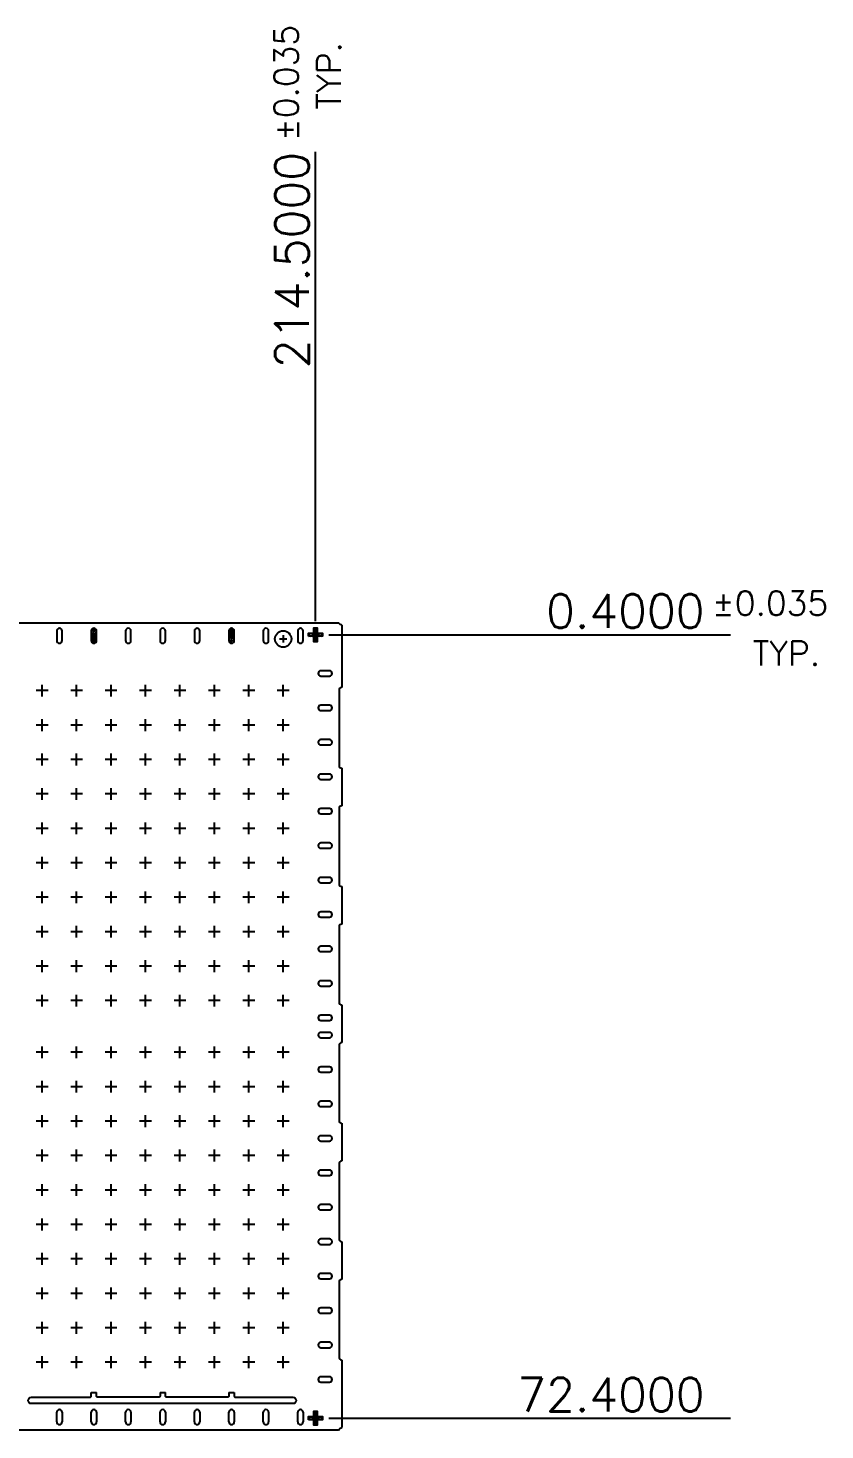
# Model space of a CAD drawing. Extents: x 823 to 1091, y 12 to 388.
# Drawn here: x 1030.5 to 1089.8, y 83.9 to 188.1 of the extents above; entities that cross this region are included whole.
import ezdxf
from ezdxf.enums import TextEntityAlignment as Align
from ezdxf.lldxf.tags import DXFTag

# ---------------------------------------------------------------- set-up
doc = ezdxf.new("R2010")
doc.units = 0
doc.header["$LTSCALE"] = 8
doc.header["$MEASUREMENT"] = 0
for name, color, linetype in [('CEN', 3, 'CENTER'), ('COIN-LINE', 4, 'Continuous'), ('DIM', 7, 'Continuous'), ('LF-LINE', 1, 'Continuous'), ('PKG-OUT', 3, 'HIDDEN')]:
    doc.layers.add(name, color=color, linetype=linetype)
doc.styles.add('SIMPLEX', font='SIMPLEX.shx', dxfattribs={"height": 3})
tags = doc.linetypes.add('CENTER', pattern=[2, 1.25, -0.25, 0.25, -0.25]).pattern_tags.tags
tags[10:11] = [DXFTag(74, 4), DXFTag(75, 0), DXFTag(340, '0'), DXFTag(46, 1.0), DXFTag(50, 0.0), DXFTag(44, 0.0), DXFTag(45, 0.0)]
tags[8:9] = [DXFTag(74, 4), DXFTag(75, 0), DXFTag(340, '0'), DXFTag(46, 1.0), DXFTag(50, 0.0), DXFTag(44, 0.0), DXFTag(45, 0.0)]
tags[6:7] = [DXFTag(74, 4), DXFTag(75, 0), DXFTag(340, '0'), DXFTag(46, 1.0), DXFTag(50, 0.0), DXFTag(44, 0.0), DXFTag(45, 0.0)]
tags[4:5] = [DXFTag(74, 4), DXFTag(75, 0), DXFTag(340, '0'), DXFTag(46, 1.0), DXFTag(50, 0.0), DXFTag(44, 0.0), DXFTag(45, 0.0)]
tags = doc.linetypes.add('HIDDEN', pattern=[0.375, 0.25, -0.125]).pattern_tags.tags
tags[6:7] = [DXFTag(74, 4), DXFTag(75, 0), DXFTag(340, '0'), DXFTag(46, 1.0), DXFTag(50, 0.0), DXFTag(44, 0.0), DXFTag(45, 0.0)]
tags[4:5] = [DXFTag(74, 4), DXFTag(75, 0), DXFTag(340, '0'), DXFTag(46, 1.0), DXFTag(50, 0.0), DXFTag(44, 0.0), DXFTag(45, 0.0)]

# ---------------------------------------------------------------- blocks, each defined once
blk = doc.blocks.new('SH4')
at = {"layer": 'CEN'}
h = blk.add_hatch(dxfattribs=at)
h.set_pattern_fill('ANSI31', color=256, scale=0.347826, style=0)
h.set_pattern_definition([(45, (1010.020093, 19.64322), (-0.030743773, 0.030743773), [])])
h.paths.add_polyline_path([(1046.34, -249.13), (1046.74, -249.13), (1046.74, -249.53), (1046.98, -249.53), (1046.98, -249.13), (1047.38, -249.13), (1047.38, -248.89), (1046.98, -248.89), (1046.98, -248.49), (1046.74, -248.49), (1046.74, -248.89), (1046.34, -248.89)])
h.paths.add_polyline_path([(1046.94, -249.09), (1046.94, -249.49), (1046.78, -249.49), (1046.78, -249.09), (1046.38, -249.09), (1046.38, -248.93), (1046.78, -248.93), (1046.78, -248.53), (1046.94, -248.53), (1046.94, -248.93), (1047.34, -248.93), (1047.34, -249.09)], flags=16)
h = blk.add_hatch(dxfattribs=at)
h.set_pattern_fill('ANSI31', color=256, scale=0.347826, style=0)
h.set_pattern_definition([(45, (1010.020093, -38.59678), (-0.030743773, 0.030743773), [])])
h.paths.add_polyline_path([(1046.34, -307.37), (1046.74, -307.37), (1046.74, -307.77), (1046.98, -307.77), (1046.98, -307.37), (1047.38, -307.37), (1047.38, -307.13), (1046.98, -307.13), (1046.98, -306.73), (1046.74, -306.73), (1046.74, -307.13), (1046.34, -307.13)])
h.paths.add_polyline_path([(1046.94, -307.33), (1046.94, -307.73), (1046.78, -307.73), (1046.78, -307.33), (1046.38, -307.33), (1046.38, -307.17), (1046.78, -307.17), (1046.78, -306.77), (1046.94, -306.77), (1046.94, -307.17), (1047.34, -307.17), (1047.34, -307.33)], flags=16)
at = {"layer": 'PKG-OUT'}
h = blk.add_hatch(dxfattribs=at)
h.set_pattern_fill('ANSI31', color=256, style=0)
h.paths.add_polyline_path([(1030.58, -248.73, 1), (1030.18, -248.73), (1030.18, -249.45, 1), (1030.58, -249.45)])
h.paths.add_polyline_path([(1040.82, -248.73, 1), (1040.42, -248.73), (1040.42, -249.45, 1), (1040.82, -249.45)])
at = {"layer": 'CEN'}
for p, q in [((1044.46, -249.05), (1044.46, -249.6)), ((1047.15, -249.01), (1046.58, -249.01)), ((1046.86, -249.25), (1046.86, -248.77)), ((1044.19, -249.33), (1044.74, -249.33)), ((1047.15, -307.25), (1046.58, -307.25)), ((1046.86, -307.01), (1046.86, -307.49))]:
    blk.add_line(p, q, dxfattribs=at)
at = {"layer": 'CEN', "ltscale": 0.01}
for p, q in [((1026.98, -253.17), (1026.1, -253.17)), ((1026.54, -253.61), (1026.54, -252.73)), ((1029.54, -253.17), (1028.66, -253.17)), ((1029.1, -253.61), (1029.1, -252.73)), ((1032.1, -253.17), (1031.22, -253.17)), ((1031.66, -253.61), (1031.66, -252.73)), ((1034.66, -253.17), (1033.78, -253.17)), ((1034.22, -253.61), (1034.22, -252.73)), ((1037.22, -253.17), (1036.34, -253.17)), ((1036.78, -253.61), (1036.78, -252.73)), ((1039.78, -253.17), (1038.9, -253.17)), ((1039.34, -253.61), (1039.34, -252.73)), ((1042.34, -253.17), (1041.46, -253.17)), ((1041.9, -253.61), (1041.9, -252.73)), ((1044.9, -253.17), (1044.02, -253.17)), ((1044.46, -253.61), (1044.46, -252.73)), ((1026.54, -256.17), (1026.54, -255.29)), ((1029.1, -256.17), (1029.1, -255.29)), ((1031.66, -256.17), (1031.66, -255.29)), ((1034.22, -256.17), (1034.22, -255.29)), ((1036.78, -256.17), (1036.78, -255.29)), ((1039.34, -256.17), (1039.34, -255.29)), ((1041.9, -256.17), (1041.9, -255.29)), ((1044.46, -256.17), (1044.46, -255.29)), ((1026.98, -255.73), (1026.1, -255.73)), ((1029.54, -255.73), (1028.66, -255.73)), ((1032.1, -255.73), (1031.22, -255.73)), ((1034.66, -255.73), (1033.78, -255.73)), ((1037.22, -255.73), (1036.34, -255.73)), ((1039.78, -255.73), (1038.9, -255.73)), ((1042.34, -255.73), (1041.46, -255.73)), ((1044.9, -255.73), (1044.02, -255.73)), ((1026.98, -258.29), (1026.1, -258.29)), ((1026.54, -258.73), (1026.54, -257.85)), ((1029.54, -258.29), (1028.66, -258.29)), ((1029.1, -258.73), (1029.1, -257.85)), ((1032.1, -258.29), (1031.22, -258.29)), ((1031.66, -258.73), (1031.66, -257.85)), ((1034.66, -258.29), (1033.78, -258.29)), ((1034.22, -258.73), (1034.22, -257.85)), ((1037.22, -258.29), (1036.34, -258.29)), ((1036.78, -258.73), (1036.78, -257.85)), ((1039.78, -258.29), (1038.9, -258.29)), ((1039.34, -258.73), (1039.34, -257.85)), ((1042.34, -258.29), (1041.46, -258.29)), ((1041.9, -258.73), (1041.9, -257.85)), ((1044.9, -258.29), (1044.02, -258.29)), ((1044.46, -258.73), (1044.46, -257.85)), ((1026.54, -261.29), (1026.54, -260.41)), ((1029.1, -261.29), (1029.1, -260.41)), ((1031.66, -261.29), (1031.66, -260.41)), ((1034.22, -261.29), (1034.22, -260.41)), ((1036.78, -261.29), (1036.78, -260.41)), ((1039.34, -261.29), (1039.34, -260.41)), ((1041.9, -261.29), (1041.9, -260.41)), ((1044.46, -261.29), (1044.46, -260.41)), ((1026.98, -260.85), (1026.1, -260.85)), ((1029.54, -260.85), (1028.66, -260.85)), ((1032.1, -260.85), (1031.22, -260.85)), ((1034.66, -260.85), (1033.78, -260.85)), ((1037.22, -260.85), (1036.34, -260.85)), ((1039.78, -260.85), (1038.9, -260.85)), ((1042.34, -260.85), (1041.46, -260.85)), ((1044.9, -260.85), (1044.02, -260.85)), ((1026.98, -263.41), (1026.1, -263.41)), ((1026.54, -263.85), (1026.54, -262.97)), ((1029.54, -263.41), (1028.66, -263.41)), ((1029.1, -263.85), (1029.1, -262.97)), ((1032.1, -263.41), (1031.22, -263.41)), ((1031.66, -263.85), (1031.66, -262.97)), ((1034.66, -263.41), (1033.78, -263.41)), ((1034.22, -263.85), (1034.22, -262.97)), ((1037.22, -263.41), (1036.34, -263.41)), ((1036.78, -263.85), (1036.78, -262.97)), ((1039.78, -263.41), (1038.9, -263.41)), ((1039.34, -263.85), (1039.34, -262.97)), ((1042.34, -263.41), (1041.46, -263.41)), ((1041.9, -263.85), (1041.9, -262.97)), ((1044.9, -263.41), (1044.02, -263.41)), ((1044.46, -263.85), (1044.46, -262.97)), ((1026.54, -266.41), (1026.54, -265.53)), ((1029.1, -266.41), (1029.1, -265.53)), ((1031.66, -266.41), (1031.66, -265.53)), ((1034.22, -266.41), (1034.22, -265.53)), ((1036.78, -266.41), (1036.78, -265.53)), ((1039.34, -266.41), (1039.34, -265.53)), ((1041.9, -266.41), (1041.9, -265.53)), ((1044.46, -266.41), (1044.46, -265.53)), ((1026.98, -265.97), (1026.1, -265.97)), ((1029.54, -265.97), (1028.66, -265.97)), ((1032.1, -265.97), (1031.22, -265.97)), ((1034.66, -265.97), (1033.78, -265.97)), ((1037.22, -265.97), (1036.34, -265.97)), ((1039.78, -265.97), (1038.9, -265.97)), ((1042.34, -265.97), (1041.46, -265.97)), ((1044.9, -265.97), (1044.02, -265.97)), ((1026.98, -268.53), (1026.1, -268.53)), ((1026.54, -268.97), (1026.54, -268.09)), ((1029.54, -268.53), (1028.66, -268.53)), ((1029.1, -268.97), (1029.1, -268.09)), ((1032.1, -268.53), (1031.22, -268.53)), ((1031.66, -268.97), (1031.66, -268.09)), ((1034.66, -268.53), (1033.78, -268.53)), ((1034.22, -268.97), (1034.22, -268.09)), ((1037.22, -268.53), (1036.34, -268.53)), ((1036.78, -268.97), (1036.78, -268.09)), ((1039.78, -268.53), (1038.9, -268.53)), ((1039.34, -268.97), (1039.34, -268.09)), ((1042.34, -268.53), (1041.46, -268.53)), ((1041.9, -268.97), (1041.9, -268.09)), ((1044.9, -268.53), (1044.02, -268.53)), ((1044.46, -268.97), (1044.46, -268.09)), ((1026.54, -271.53), (1026.54, -270.65)), ((1029.1, -271.53), (1029.1, -270.65)), ((1031.66, -271.53), (1031.66, -270.65)), ((1034.22, -271.53), (1034.22, -270.65)), ((1036.78, -271.53), (1036.78, -270.65)), ((1039.34, -271.53), (1039.34, -270.65)), ((1041.9, -271.53), (1041.9, -270.65)), ((1044.46, -271.53), (1044.46, -270.65)), ((1026.98, -271.09), (1026.1, -271.09)), ((1029.54, -271.09), (1028.66, -271.09)), ((1032.1, -271.09), (1031.22, -271.09)), ((1034.66, -271.09), (1033.78, -271.09)), ((1037.22, -271.09), (1036.34, -271.09)), ((1039.78, -271.09), (1038.9, -271.09)), ((1042.34, -271.09), (1041.46, -271.09)), ((1044.9, -271.09), (1044.02, -271.09)), ((1026.98, -273.65), (1026.1, -273.65)), ((1026.54, -274.09), (1026.54, -273.21)), ((1029.54, -273.65), (1028.66, -273.65)), ((1029.1, -274.09), (1029.1, -273.21)), ((1032.1, -273.65), (1031.22, -273.65)), ((1031.66, -274.09), (1031.66, -273.21)), ((1034.66, -273.65), (1033.78, -273.65)), ((1034.22, -274.09), (1034.22, -273.21)), ((1037.22, -273.65), (1036.34, -273.65)), ((1036.78, -274.09), (1036.78, -273.21)), ((1039.78, -273.65), (1038.9, -273.65)), ((1039.34, -274.09), (1039.34, -273.21)), ((1042.34, -273.65), (1041.46, -273.65)), ((1041.9, -274.09), (1041.9, -273.21)), ((1044.9, -273.65), (1044.02, -273.65)), ((1044.46, -274.09), (1044.46, -273.21)), ((1026.54, -276.65), (1026.54, -275.77)), ((1029.1, -276.65), (1029.1, -275.77)), ((1031.66, -276.65), (1031.66, -275.77)), ((1034.22, -276.65), (1034.22, -275.77)), ((1036.78, -276.65), (1036.78, -275.77)), ((1039.34, -276.65), (1039.34, -275.77)), ((1041.9, -276.65), (1041.9, -275.77)), ((1044.46, -276.65), (1044.46, -275.77)), ((1026.98, -276.21), (1026.1, -276.21)), ((1029.54, -276.21), (1028.66, -276.21)), ((1032.1, -276.21), (1031.22, -276.21)), ((1034.66, -276.21), (1033.78, -276.21)), ((1037.22, -276.21), (1036.34, -276.21)), ((1039.78, -276.21), (1038.9, -276.21)), ((1042.34, -276.21), (1041.46, -276.21)), ((1044.9, -276.21), (1044.02, -276.21)), ((1026.98, -280.05), (1026.1, -280.05)), ((1026.54, -280.49), (1026.54, -279.61)), ((1029.54, -280.05), (1028.66, -280.05)), ((1029.1, -280.49), (1029.1, -279.61)), ((1032.1, -280.05), (1031.22, -280.05)), ((1031.66, -280.49), (1031.66, -279.61)), ((1034.66, -280.05), (1033.78, -280.05)), ((1034.22, -280.49), (1034.22, -279.61)), ((1037.22, -280.05), (1036.34, -280.05)), ((1036.78, -280.49), (1036.78, -279.61)), ((1039.78, -280.05), (1038.9, -280.05)), ((1039.34, -280.49), (1039.34, -279.61)), ((1042.34, -280.05), (1041.46, -280.05)), ((1041.9, -280.49), (1041.9, -279.61)), ((1044.9, -280.05), (1044.02, -280.05)), ((1044.46, -280.49), (1044.46, -279.61)), ((1026.54, -283.05), (1026.54, -282.17)), ((1029.1, -283.05), (1029.1, -282.17)), ((1031.66, -283.05), (1031.66, -282.17)), ((1034.22, -283.05), (1034.22, -282.17)), ((1036.78, -283.05), (1036.78, -282.17)), ((1039.34, -283.05), (1039.34, -282.17)), ((1041.9, -283.05), (1041.9, -282.17)), ((1044.46, -283.05), (1044.46, -282.17)), ((1026.98, -282.61), (1026.1, -282.61)), ((1029.54, -282.61), (1028.66, -282.61)), ((1032.1, -282.61), (1031.22, -282.61)), ((1034.66, -282.61), (1033.78, -282.61)), ((1037.22, -282.61), (1036.34, -282.61)), ((1039.78, -282.61), (1038.9, -282.61)), ((1042.34, -282.61), (1041.46, -282.61)), ((1044.9, -282.61), (1044.02, -282.61)), ((1026.98, -285.17), (1026.1, -285.17)), ((1026.54, -285.61), (1026.54, -284.73)), ((1029.54, -285.17), (1028.66, -285.17)), ((1029.1, -285.61), (1029.1, -284.73)), ((1032.1, -285.17), (1031.22, -285.17)), ((1031.66, -285.61), (1031.66, -284.73)), ((1034.66, -285.17), (1033.78, -285.17)), ((1034.22, -285.61), (1034.22, -284.73)), ((1037.22, -285.17), (1036.34, -285.17)), ((1036.78, -285.61), (1036.78, -284.73)), ((1039.78, -285.17), (1038.9, -285.17)), ((1039.34, -285.61), (1039.34, -284.73)), ((1042.34, -285.17), (1041.46, -285.17)), ((1041.9, -285.61), (1041.9, -284.73)), ((1044.9, -285.17), (1044.02, -285.17)), ((1044.46, -285.61), (1044.46, -284.73)), ((1026.54, -288.17), (1026.54, -287.29)), ((1029.1, -288.17), (1029.1, -287.29)), ((1031.66, -288.17), (1031.66, -287.29)), ((1034.22, -288.17), (1034.22, -287.29)), ((1036.78, -288.17), (1036.78, -287.29)), ((1039.34, -288.17), (1039.34, -287.29)), ((1041.9, -288.17), (1041.9, -287.29)), ((1044.46, -288.17), (1044.46, -287.29)), ((1026.98, -287.73), (1026.1, -287.73)), ((1029.54, -287.73), (1028.66, -287.73)), ((1032.1, -287.73), (1031.22, -287.73)), ((1034.66, -287.73), (1033.78, -287.73)), ((1037.22, -287.73), (1036.34, -287.73)), ((1039.78, -287.73), (1038.9, -287.73)), ((1042.34, -287.73), (1041.46, -287.73)), ((1044.9, -287.73), (1044.02, -287.73)), ((1026.98, -290.29), (1026.1, -290.29)), ((1026.54, -290.73), (1026.54, -289.85)), ((1029.54, -290.29), (1028.66, -290.29)), ((1029.1, -290.73), (1029.1, -289.85)), ((1032.1, -290.29), (1031.22, -290.29)), ((1031.66, -290.73), (1031.66, -289.85)), ((1034.66, -290.29), (1033.78, -290.29)), ((1034.22, -290.73), (1034.22, -289.85)), ((1037.22, -290.29), (1036.34, -290.29)), ((1036.78, -290.73), (1036.78, -289.85)), ((1039.78, -290.29), (1038.9, -290.29)), ((1039.34, -290.73), (1039.34, -289.85)), ((1042.34, -290.29), (1041.46, -290.29)), ((1041.9, -290.73), (1041.9, -289.85)), ((1044.9, -290.29), (1044.02, -290.29)), ((1044.46, -290.73), (1044.46, -289.85)), ((1026.54, -293.29), (1026.54, -292.41)), ((1029.1, -293.29), (1029.1, -292.41)), ((1031.66, -293.29), (1031.66, -292.41)), ((1034.22, -293.29), (1034.22, -292.41)), ((1036.78, -293.29), (1036.78, -292.41)), ((1039.34, -293.29), (1039.34, -292.41)), ((1041.9, -293.29), (1041.9, -292.41)), ((1044.46, -293.29), (1044.46, -292.41)), ((1026.98, -292.85), (1026.1, -292.85)), ((1029.54, -292.85), (1028.66, -292.85)), ((1032.1, -292.85), (1031.22, -292.85)), ((1034.66, -292.85), (1033.78, -292.85)), ((1037.22, -292.85), (1036.34, -292.85)), ((1039.78, -292.85), (1038.9, -292.85)), ((1042.34, -292.85), (1041.46, -292.85)), ((1044.9, -292.85), (1044.02, -292.85)), ((1026.98, -295.41), (1026.1, -295.41)), ((1026.54, -295.85), (1026.54, -294.97)), ((1029.54, -295.41), (1028.66, -295.41)), ((1029.1, -295.85), (1029.1, -294.97)), ((1032.1, -295.41), (1031.22, -295.41)), ((1031.66, -295.85), (1031.66, -294.97)), ((1034.66, -295.41), (1033.78, -295.41)), ((1034.22, -295.85), (1034.22, -294.97)), ((1037.22, -295.41), (1036.34, -295.41)), ((1036.78, -295.85), (1036.78, -294.97)), ((1039.78, -295.41), (1038.9, -295.41)), ((1039.34, -295.85), (1039.34, -294.97)), ((1042.34, -295.41), (1041.46, -295.41)), ((1041.9, -295.85), (1041.9, -294.97)), ((1044.9, -295.41), (1044.02, -295.41)), ((1044.46, -295.85), (1044.46, -294.97)), ((1026.98, -297.97), (1026.1, -297.97)), ((1026.54, -298.41), (1026.54, -297.53)), ((1029.54, -297.97), (1028.66, -297.97)), ((1029.1, -298.41), (1029.1, -297.53)), ((1032.1, -297.97), (1031.22, -297.97)), ((1031.66, -298.41), (1031.66, -297.53)), ((1034.66, -297.97), (1033.78, -297.97)), ((1034.22, -298.41), (1034.22, -297.53)), ((1037.22, -297.97), (1036.34, -297.97)), ((1036.78, -298.41), (1036.78, -297.53)), ((1039.78, -297.97), (1038.9, -297.97)), ((1039.34, -298.41), (1039.34, -297.53)), ((1042.34, -297.97), (1041.46, -297.97)), ((1041.9, -298.41), (1041.9, -297.53)), ((1044.9, -297.97), (1044.02, -297.97)), ((1044.46, -298.41), (1044.46, -297.53)), ((1026.54, -300.97), (1026.54, -300.09)), ((1029.1, -300.97), (1029.1, -300.09)), ((1031.66, -300.97), (1031.66, -300.09)), ((1034.22, -300.97), (1034.22, -300.09)), ((1036.78, -300.97), (1036.78, -300.09)), ((1039.34, -300.97), (1039.34, -300.09)), ((1041.9, -300.97), (1041.9, -300.09)), ((1044.46, -300.97), (1044.46, -300.09)), ((1026.98, -300.53), (1026.1, -300.53)), ((1029.54, -300.53), (1028.66, -300.53)), ((1032.1, -300.53), (1031.22, -300.53)), ((1034.66, -300.53), (1033.78, -300.53)), ((1037.22, -300.53), (1036.34, -300.53)), ((1039.78, -300.53), (1038.9, -300.53)), ((1042.34, -300.53), (1041.46, -300.53)), ((1044.9, -300.53), (1044.02, -300.53)), ((1026.98, -303.09), (1026.1, -303.09)), ((1026.54, -303.53), (1026.54, -302.65)), ((1029.54, -303.09), (1028.66, -303.09)), ((1029.1, -303.53), (1029.1, -302.65)), ((1032.1, -303.09), (1031.22, -303.09)), ((1031.66, -303.53), (1031.66, -302.65)), ((1034.66, -303.09), (1033.78, -303.09)), ((1034.22, -303.53), (1034.22, -302.65)), ((1037.22, -303.09), (1036.34, -303.09)), ((1036.78, -303.53), (1036.78, -302.65)), ((1039.78, -303.09), (1038.9, -303.09)), ((1039.34, -303.53), (1039.34, -302.65)), ((1042.34, -303.09), (1041.46, -303.09)), ((1041.9, -303.53), (1041.9, -302.65)), ((1044.9, -303.09), (1044.02, -303.09)), ((1044.46, -303.53), (1044.46, -302.65))]:
    blk.add_line(p, q, dxfattribs=at)
at = {"layer": 'COIN-LINE'}
for p, q in [((1046.86, -241.13), (1046.86, -236.13)), ((1055.82, -249.01), (1060.82, -249.01)), ((1055.82, -307.25), (1060.82, -307.25))]:
    blk.add_line(p, q, dxfattribs=at)
at = {"layer": 'DIM'}
for p, q in [((1046.86, -236.13), (1046.86, -213.13)), ((1046.86, -248.01), (1046.86, -241.13)), ((1047.86, -249.01), (1055.82, -249.01)), ((1060.82, -249.01), (1077.72, -249.01)), ((1047.86, -307.25), (1055.82, -307.25)), ((1060.82, -307.25), (1077.72, -307.25))]:
    blk.add_line(p, q, dxfattribs=at)
blk.add_circle((1044.46, -249.33), 0.61, dxfattribs=at)
at = {"layer": 'DIM', "color": 7}
for p in [(1044.92, -248.93), (1044.46, -249.33)]:
    blk.add_point(p, dxfattribs=at)
at = {"layer": 'DIM'}
blk.add_point((1044.46, -249.33), dxfattribs=at)
at = {"layer": 'LF-LINE'}
for p, q in [((951.14, -248.13), (1048.58, -248.13)), ((1027.62, -248.73), (1027.62, -249.45)), ((1028.02, -249.45), (1028.02, -248.73)), ((1032.74, -248.73), (1032.74, -249.45)), ((1033.14, -249.45), (1033.14, -248.73)), ((1035.3, -248.73), (1035.3, -249.45)), ((1035.7, -249.45), (1035.7, -248.73)), ((1037.86, -248.73), (1037.86, -249.45)), ((1038.26, -249.45), (1038.26, -248.73)), ((1042.98, -248.73), (1042.98, -249.45)), ((1043.38, -249.45), (1043.38, -248.73)), ((1045.54, -248.73), (1045.54, -249.45)), ((1045.94, -249.45), (1045.94, -248.73)), ((1048.82, -248.3), (1048.82, -252.93)), ((1048.82, -258.93), (1048.82, -261.73)), ((1048.82, -267.73), (1048.82, -270.53)), ((1048.82, -276.53), (1048.82, -279.33)), ((1048.82, -285.33), (1048.82, -288.13)), ((1048.82, -294.13), (1048.82, -296.93)), ((1048.82, -302.93), (1048.82, -307.95)), ((1030.18, -305.33), (1030.58, -305.33)), ((1035.3, -305.33), (1035.7, -305.33)), ((1040.42, -305.33), (1040.82, -305.33)), ((1027.62, -307.53), (1027.62, -306.81)), ((1028.02, -306.81), (1028.02, -307.53)), ((1030.18, -307.53), (1030.18, -306.81)), ((1030.58, -306.81), (1030.58, -307.53)), ((1032.74, -307.53), (1032.74, -306.81)), ((1033.14, -306.81), (1033.14, -307.53)), ((1035.3, -307.53), (1035.3, -306.81)), ((1035.7, -306.81), (1035.7, -307.53)), ((1037.86, -307.53), (1037.86, -306.81)), ((1038.26, -306.81), (1038.26, -307.53)), ((1040.42, -307.53), (1040.42, -306.81)), ((1040.82, -306.81), (1040.82, -307.53)), ((1042.98, -307.53), (1042.98, -306.81)), ((1043.38, -306.81), (1043.38, -307.53)), ((1045.54, -307.53), (1045.54, -306.81)), ((1045.94, -306.81), (1045.94, -307.53)), ((1048.58, -308.13), (951.14, -308.13))]:
    blk.add_line(p, q, dxfattribs=at)
for points in [[(1046.94, -249.09), (1047.34, -249.09), (1047.34, -248.93), (1046.94, -248.93), (1046.94, -248.53), (1046.78, -248.53), (1046.78, -248.93), (1046.38, -248.93), (1046.38, -249.09), (1046.78, -249.09), (1046.78, -249.49), (1046.94, -249.49)], [(1046.94, -307.33), (1047.34, -307.33), (1047.34, -307.17), (1046.94, -307.17), (1046.94, -306.77), (1046.78, -306.77), (1046.78, -307.17), (1046.38, -307.17), (1046.38, -307.33), (1046.78, -307.33), (1046.78, -307.73), (1046.94, -307.73)]]:
    blk.add_lwpolyline(points, close=True, dxfattribs=at)
for points in [[(1048.82, -248.3, -0.198912), (1048.71, -248.25), (1048.58, -248.13)], [(1048.82, -252.93, 0.414277), (1048.62, -253.13), (1048.62, -258.73, 0.414277), (1048.82, -258.93)], [(1048.82, -261.73, 0.414277), (1048.62, -261.93), (1048.62, -267.53, 0.414277), (1048.82, -267.73)], [(1048.82, -270.53, 0.414277), (1048.62, -270.73), (1048.62, -276.33, 0.414277), (1048.82, -276.53)], [(1048.82, -279.33, 0.414277), (1048.62, -279.53), (1048.62, -285.13, 0.414277), (1048.82, -285.33)], [(1048.82, -288.13, 0.414277), (1048.62, -288.33), (1048.62, -293.93, 0.414277), (1048.82, -294.13)], [(1048.82, -296.93, 0.414277), (1048.62, -297.13), (1048.62, -302.73, 0.414277), (1048.82, -302.93)], [(1040.82, -305.33), (1040.82, -305.41), (1040.82, -305.61, 0.414214), (1040.9, -305.69), (1043.71, -305.69), (1044.22, -305.69), (1045.18, -305.69, -1), (1045.18, -306.17), (1044.22, -306.17), (1040.86, -306.17), (1037.5, -306.17), (1034.14, -306.17), (1030.78, -306.17), (1025.74, -306.17, -1), (1025.74, -305.69), (1028.35, -305.69), (1029.44, -305.69), (1030.1, -305.69, 0.414214), (1030.18, -305.61), (1030.18, -305.41), (1030.18, -305.33)], [(1035.3, -305.33), (1035.3, -305.41), (1035.3, -305.61, -0.414214), (1035.22, -305.69), (1034.14, -305.69), (1033.47, -305.69), (1030.78, -305.69), (1030.66, -305.69, -0.414214), (1030.58, -305.61), (1030.58, -305.41), (1030.58, -305.33)], [(1040.42, -305.33), (1040.42, -305.41), (1040.42, -305.61, -0.414214), (1040.34, -305.69), (1039.52, -305.69), (1038.59, -305.69), (1035.78, -305.69, -0.414214), (1035.7, -305.61), (1035.7, -305.41), (1035.7, -305.33)], [(1048.58, -308.13), (1048.71, -308, -0.198912), (1048.82, -307.95)]]:
    blk.add_lwpolyline(points, format="xyb", dxfattribs=at)
for points in [[(1047.26, -252.09), (1047.9, -252.09, 1), (1047.9, -251.69), (1047.26, -251.69, 1)], [(1047.26, -254.65), (1047.9, -254.65, 1), (1047.9, -254.25), (1047.26, -254.25, 1)], [(1047.26, -257.21), (1047.9, -257.21, 1), (1047.9, -256.81), (1047.26, -256.81, 1)], [(1047.26, -259.77), (1047.9, -259.77, 1), (1047.9, -259.37), (1047.26, -259.37, 1)], [(1047.26, -262.33), (1047.9, -262.33, 1), (1047.9, -261.93), (1047.26, -261.93, 1)], [(1047.26, -264.89), (1047.9, -264.89, 1), (1047.9, -264.49), (1047.26, -264.49, 1)], [(1047.26, -267.45), (1047.9, -267.45, 1), (1047.9, -267.05), (1047.26, -267.05, 1)], [(1047.26, -270.01), (1047.9, -270.01, 1), (1047.9, -269.61), (1047.26, -269.61, 1)], [(1047.26, -272.57), (1047.9, -272.57, 1), (1047.9, -272.17), (1047.26, -272.17, 1)], [(1047.26, -275.13), (1047.9, -275.13, 1), (1047.9, -274.73), (1047.26, -274.73, 1)], [(1047.26, -277.69), (1047.9, -277.69, 1), (1047.9, -277.29), (1047.26, -277.29, 1)], [(1047.26, -278.97), (1047.9, -278.97, 1), (1047.9, -278.57), (1047.26, -278.57, 1)], [(1047.26, -281.53), (1047.9, -281.53, 1), (1047.9, -281.13), (1047.26, -281.13, 1)], [(1047.26, -284.09), (1047.9, -284.09, 1), (1047.9, -283.69), (1047.26, -283.69, 1)], [(1047.26, -286.65), (1047.9, -286.65, 1), (1047.9, -286.25), (1047.26, -286.25, 1)], [(1047.26, -289.21), (1047.9, -289.21, 1), (1047.9, -288.81), (1047.26, -288.81, 1)], [(1047.26, -291.77), (1047.9, -291.77, 1), (1047.9, -291.37), (1047.26, -291.37, 1)], [(1047.26, -294.33), (1047.9, -294.33, 1), (1047.9, -293.93), (1047.26, -293.93, 1)], [(1047.26, -296.89), (1047.9, -296.89, 1), (1047.9, -296.49), (1047.26, -296.49, 1)], [(1047.26, -299.45), (1047.9, -299.45, 1), (1047.9, -299.05), (1047.26, -299.05, 1)], [(1047.26, -302.01), (1047.9, -302.01, 1), (1047.9, -301.61), (1047.26, -301.61, 1)], [(1047.26, -304.57), (1047.9, -304.57, 1), (1047.9, -304.17), (1047.26, -304.17, 1)]]:
    blk.add_lwpolyline(points, format="xyb", close=True, dxfattribs=at)
for centre, start, end in [((1027.82, -248.73), 0, 180), ((1032.94, -248.73), 0, 180), ((1035.5, -248.73), 0, 180), ((1038.06, -248.73), 0, 180), ((1043.18, -248.73), 0, 180), ((1045.74, -248.73), 0, 180), ((1027.82, -249.45), 180, 0), ((1032.94, -249.45), 180, 0), ((1035.5, -249.45), 180, 0), ((1038.06, -249.45), 180, 0), ((1043.18, -249.45), 180, 0), ((1045.74, -249.45), 180, 0), ((1027.82, -306.81), 0, 180), ((1030.38, -306.81), 0, 180), ((1032.94, -306.81), 0, 180), ((1035.5, -306.81), 0, 180), ((1038.06, -306.81), 0, 180), ((1040.62, -306.81), 0, 180), ((1043.18, -306.81), 0, 180), ((1045.74, -306.81), 0, 180), ((1027.82, -307.53), 180, 0), ((1030.38, -307.53), 180, 0), ((1032.94, -307.53), 180, 0), ((1035.5, -307.53), 180, 0), ((1038.06, -307.53), 180, 0), ((1040.62, -307.53), 180, 0), ((1043.18, -307.53), 180, 0), ((1045.74, -307.53), 180, 0)]:
    blk.add_arc(centre, 0.2, start, end, dxfattribs=at)
at = {"layer": 'PKG-OUT', "linetype": 'HIDDEN'}
for p, q in [((1030.18, -248.73), (1030.18, -249.45)), ((1030.58, -249.45), (1030.58, -248.73))]:
    blk.add_line(p, q, dxfattribs=at)
at = {"layer": 'PKG-OUT'}
for p, q in [((1040.42, -248.73), (1040.42, -249.45)), ((1040.82, -249.45), (1040.82, -248.73))]:
    blk.add_line(p, q, dxfattribs=at)
for points in [[(1046.34, -249.13), (1046.34, -248.89), (1046.74, -248.89), (1046.74, -248.49), (1046.98, -248.49), (1046.98, -248.89), (1047.38, -248.89), (1047.38, -249.13), (1046.98, -249.13), (1046.98, -249.53), (1046.74, -249.53), (1046.74, -249.13)], [(1046.34, -307.37), (1046.34, -307.13), (1046.74, -307.13), (1046.74, -306.73), (1046.98, -306.73), (1046.98, -307.13), (1047.38, -307.13), (1047.38, -307.37), (1046.98, -307.37), (1046.98, -307.77), (1046.74, -307.77), (1046.74, -307.37)]]:
    blk.add_lwpolyline(points, close=True, dxfattribs=at)
at = {"layer": 'PKG-OUT', "linetype": 'HIDDEN'}
for centre, start, end in [((1030.38, -248.73), 0, 180), ((1030.38, -249.45), 180, 0)]:
    blk.add_arc(centre, 0.2, start, end, dxfattribs=at)
at = {"layer": 'PKG-OUT'}
for centre, start, end in [((1040.62, -248.73), 0, 180), ((1040.62, -249.45), 180, 0)]:
    blk.add_arc(centre, 0.2, start, end, dxfattribs=at)
at = {"layer": 'DIM', "style": 'SIMPLEX'}
blk.add_text('%%P0.035', height=1.8, rotation=90, dxfattribs=at).set_placement((1045.58, -212.32))
blk.add_text('214.5000', height=2.5, rotation=90, dxfattribs=at).set_placement((1046.36, -213.13), align=Align.RIGHT)
blk.add_text('%%P0.035', height=1.8, dxfattribs=at).set_placement((1076.35, -247.57))
for s, p in [('0.4000', (1075.8, -248.51)), ('72.4000', (1075.8, -306.75))]:
    blk.add_text(s, height=2.5, dxfattribs=at).set_placement(p, align=Align.RIGHT)
at = {"layer": 'DIM', "insert": (1047.85, -207.47), "char_height": 1.8, "attachment_point": 5, "rotation": 90, "style": 'SIMPLEX'}
blk.add_mtext('TYP.', dxfattribs=at)
at = {"layer": 'DIM', "insert": (1081.89, -250.4), "char_height": 1.8, "attachment_point": 5, "style": 'SIMPLEX'}
blk.add_mtext('TYP.', dxfattribs=at)

msp = doc.modelspace()

# ---------------------------------------------------------------- block references
msp.add_blockref('SH4', (5, 392))

doc.saveas('drawing.dxf')
